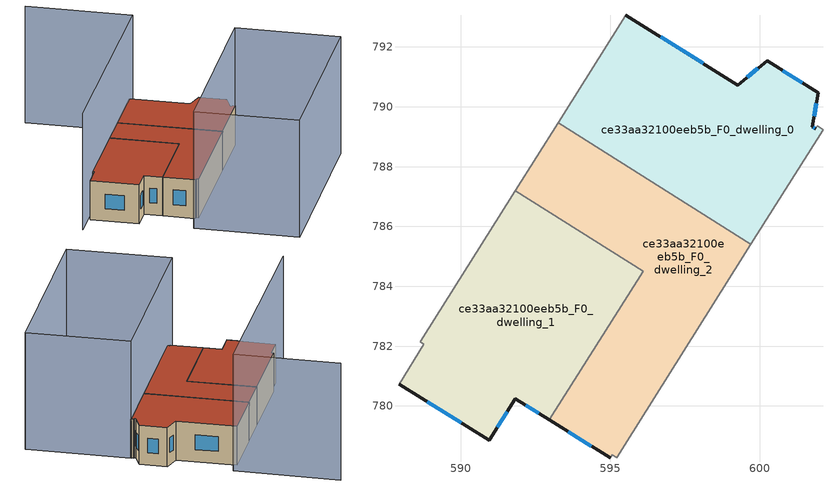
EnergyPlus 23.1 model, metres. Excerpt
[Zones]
ce33aa32100eeb5b_F0_dwelling_0
 floor ground (EU_floor_Construction): 600.24,791.54 601.94,790.47 601.75,789.33 601.86,789.27 601.92,789.36 602.11,789.24 599.7,785.41 593.25,789.46 595.52,793.07 599.27,790.73 z0
 wall outside (EU_wall_Construction): 601.86,789.27 601.75,789.33 601.94,790.47 600.24,791.54 599.27,790.73 595.52,793.07 z0:3
 wall adiabatic (EU_wall_Construction): 599.7,785.41 602.11,789.24 601.92,789.36 601.86,789.27 / 595.52,793.07 593.25,789.46 z0:3
 wall to ce33aa32100eeb5b_F0_dwelling_2 (EU_wall_Construction): 593.25,789.46 599.7,785.41 z0:3
 window (EU_Window_Construction): 598.1,791.46 596.69,792.34 / 599.94,791.29 599.57,790.98 / 601.41,790.81 600.77,791.21 / 601.81,789.69 601.89,790.12 / 601.83,789.29 601.79,789.31 z0.93:2.07
 roof outside (EU_roof_Construction): 599.7,785.41 602.11,789.24 601.92,789.36 601.86,789.27 601.75,789.33 601.94,790.47 600.24,791.54 599.27,790.73 595.52,793.07 593.25,789.46 z3
ce33aa32100eeb5b_F0_dwelling_1
 floor ground (EU_floor_Construction): 596.09,784.51 592.96,779.53 591.82,780.24 590.95,778.85 587.94,780.73 588.77,782.07 588.65,782.14 591.83,787.19 z0
 wall outside (EU_wall_Construction): 587.94,780.73 590.95,778.85 591.82,780.24 592.96,779.53 z0:3
 wall adiabatic (EU_wall_Construction): 591.83,787.19 588.65,782.14 588.77,782.07 587.94,780.73 z0:3
 wall to ce33aa32100eeb5b_F0_dwelling_2 (EU_wall_Construction): 592.96,779.53 596.09,784.51 591.83,787.19 z0:3
 window (EU_Window_Construction): 592.17,780.02 592.61,779.75 / 591.22,779.28 591.55,779.81 / 588.87,780.14 590.01,779.44 z0.93:2.07
 roof outside (EU_roof_Construction): 592.96,779.53 596.09,784.51 591.83,787.19 588.65,782.14 588.77,782.07 587.94,780.73 590.95,778.85 591.82,780.24 z3
ce33aa32100eeb5b_F0_dwelling_2
 floor ground (EU_floor_Construction): 599.7,785.41 595.21,778.28 595.06,778.37 594.99,778.26 592.96,779.53 596.09,784.51 591.83,787.19 593.25,789.46 z0
 wall outside (EU_wall_Construction): 592.96,779.53 594.99,778.26 z0:3
 wall adiabatic (EU_wall_Construction): 594.99,778.26 595.06,778.37 595.21,778.28 599.7,785.41 / 593.25,789.46 591.83,787.19 z0:3
 window (EU_Window_Construction): 593.6,779.14 594.36,778.66 z0.93:2.07
 roof outside (EU_roof_Construction): 595.21,778.28 599.7,785.41 593.25,789.46 591.83,787.19 596.09,784.51 592.96,779.53 594.99,778.26 595.06,778.37 z3
shading: 589.61,798.05 596.13,793.9 / 596.13,793.9 586.85,779.31 / 608.54,785.23 600.71,772.69 / 600.71,772.69 594.25,776.73 / 594.25,776.73 602.08,789.26 / 602.08,789.26 608.54,785.23 z0:9
[Building]
EU S2 Campaign: North Axis=0; Terrain=City; Solar Distribution=FullExterior
[Site:Location]
Montreal-Trudeau.Intl.AP: Latitude=45.4667; Longitude=-73.75; Time Zone=-5; Elevation=36
[SizingPeriod:WeatherFileDays]
AnnualSizingPeriod: Begin Month=1; Begin Day of Month=1; End Month=12; End Day of Month=31; Day of Week for Start Day=Monday; Use Weather File Daylight Saving Period=No; Use Weather File Rain and Snow Indicators=No
[MATERIAL]
EU_InternalMass_Material: Roughness=MediumRough; Thickness=0.1; Conductivity=1; Density=1800; Specific Heat=900; Thermal Absorptance=0.9; Solar Absorptance=0.7; Visible Absorptance=0.7
[MATERIAL:NOMASS] Roughness=MediumRough; Thermal Absorptance=0.9; Solar Absorptance=0.7; Visible Absorptance=0.7
Name | Thermal Resistance
EU_wall_NoMass; EU_floor_NoMass | 1.36485
EU_roof_NoMass | 2.55992
[WINDOWMATERIAL:SIMPLEGLAZINGSYSTEM]
EU_Window_SimpleGlazing: UFactor=3.92339; Solar Heat Gain Coefficient=0.8; Visible Transmittance=0.8
[CONSTRUCTION]
EU_wall_Construction: EU_wall_NoMass
EU_roof_Construction: EU_roof_NoMass
EU_floor_Construction: EU_floor_NoMass
EU_Window_Construction: EU_Window_SimpleGlazing
EU_InternalMass_Construction: EU_InternalMass_Material
[ZONE] Type=1; Multiplier=1; Ceiling Height=autocalculate; Floor Area=autocalculate; Part of Total Floor Area=Yes
Name | Volume
ce33aa32100eeb5b_F0_dwelling_0; ce33aa32100eeb5b_F0_dwelling_1 | 106.601
ce33aa32100eeb5b_F0_dwelling_2 | 106.611
[INTERNALMASS] Construction=EU_InternalMass_Construction
Name | Zone or ZoneList | Surface Area
ce33aa32100eeb5b_F0_dwelling_0_EU_InternalMass | ce33aa32100eeb5b_F0_dwelling_0 | 35.5326
ce33aa32100eeb5b_F0_dwelling_1_EU_InternalMass | ce33aa32100eeb5b_F0_dwelling_1 | 35.5331
ce33aa32100eeb5b_F0_dwelling_2_EU_InternalMass | ce33aa32100eeb5b_F0_dwelling_2 | 35.5366
[OTHEREQUIPMENT] Fuel Type=Electricity; Design Level Calculation Method=Watts/Area; Power per Zone Floor Area=1; Fraction Latent=0; Fraction Radiant=0; Fraction Lost=0; Carbon Dioxide Generation Rate=0; EndUse Subcategory=EU_Step8_InternalGains
Name | Zone or ZoneList or Space or SpaceList | Schedule
EU_Step8_InternalGain_ce33aa32100eeb5b_F0_dwelling_0_f000 | ce33aa32100eeb5b_F0_dwelling_0 | EU_Step8_GainSchedule_ce33aa32100eeb5b_F0_dwelling_0_f000
EU_Step8_InternalGain_ce33aa32100eeb5b_F0_dwelling_1_f000 | ce33aa32100eeb5b_F0_dwelling_1 | EU_Step8_GainSchedule_ce33aa32100eeb5b_F0_dwelling_1_f000
EU_Step8_InternalGain_ce33aa32100eeb5b_F0_dwelling_2_f000 | ce33aa32100eeb5b_F0_dwelling_2 | EU_Step8_GainSchedule_ce33aa32100eeb5b_F0_dwelling_2_f000
[ZONEVENTILATION:DESIGNFLOWRATE] Schedule=EU_AlwaysOn; Design Flow Rate Calculation Method=AirChanges/Hour; Air Changes per Hour=0.860309; Ventilation Type=Natural; Fan Pressure Rise=0; Fan Total Efficiency=1; Constant Term Coefficient=1; Temperature Term Coefficient=0; Velocity Term Coefficient=0; Velocity Squared Term Coefficient=0; Minimum Indoor Temperature=-100; Maximum Indoor Temperature=100; Delta Temperature=-100; Minimum Outdoor Temperature=-100; Maximum Outdoor Temperature=100; Maximum Wind Speed=40
Name | Zone or ZoneList or Space or SpaceList
EU_ConstantAir_ce33aa32100eeb5b_F0_dwelling_0 | ce33aa32100eeb5b_F0_dwelling_0
EU_ConstantAir_ce33aa32100eeb5b_F0_dwelling_1 | ce33aa32100eeb5b_F0_dwelling_1
EU_ConstantAir_ce33aa32100eeb5b_F0_dwelling_2 | ce33aa32100eeb5b_F0_dwelling_2
[HVACTEMPLATE:THERMOSTAT] Constant Heating Setpoint=20; Constant Cooling Setpoint=50
EU_HeatOnly_ce33aa32100eeb5b_F0_dwelling_0; EU_HeatOnly_ce33aa32100eeb5b_F0_dwelling_1; EU_HeatOnly_ce33aa32100eeb5b_F0_dwelling_2
[HVACTEMPLATE:ZONE:IDEALLOADSAIRSYSTEM] System Availability Schedule=EU_AlwaysOn; Maximum Heating Supply Air Temperature=50; Minimum Cooling Supply Air Temperature=13; Maximum Heating Supply Air Humidity Ratio=0.0156; Minimum Cooling Supply Air Humidity Ratio=0.0077; Heating Limit=NoLimit; Cooling Limit=NoLimit; Heating Availability Schedule=EU_AlwaysOn; Cooling Availability Schedule=EU_CoolingOff; Dehumidification Control Type=ConstantSensibleHeatRatio; Cooling Sensible Heat Ratio=0.7; Dehumidification Setpoint=60; Humidification Control Type=None; Humidification Setpoint=30; Outdoor Air Method=None; Outdoor Air Flow Rate per Person=0.00944; Outdoor Air Flow Rate per Zone Floor Area=0; Outdoor Air Flow Rate per Zone=0; Demand Controlled Ventilation Type=None; Outdoor Air Economizer Type=NoEconomizer; Heat Recovery Type=None; Sensible Heat Recovery Effectiveness=0.7; Latent Heat Recovery Effectiveness=0.65
Name | Template Thermostat
ce33aa32100eeb5b_F0_dwelling_0 | EU_HeatOnly_ce33aa32100eeb5b_F0_dwelling_0
ce33aa32100eeb5b_F0_dwelling_1 | EU_HeatOnly_ce33aa32100eeb5b_F0_dwelling_1
ce33aa32100eeb5b_F0_dwelling_2 | EU_HeatOnly_ce33aa32100eeb5b_F0_dwelling_2
[SIZING:ZONE] Zone Cooling Design Supply Air Temperature Input Method=SupplyAirTemperature; Zone Cooling Design Supply Air Temperature=13; Zone Heating Design Supply Air Temperature Input Method=SupplyAirTemperature; Zone Heating Design Supply Air Temperature=50; Zone Cooling Design Supply Air Humidity Ratio=0.008; Zone Heating Design Supply Air Humidity Ratio=0.008; Cooling Design Air Flow Method=DesignDay; Cooling Design Air Flow Rate=0; Cooling Minimum Air Flow per Zone Floor Area=0.000762; Cooling Minimum Air Flow=0; Cooling Minimum Air Flow Fraction=0.2; Heating Design Air Flow Method=DesignDay; Heating Design Air Flow Rate=0; Heating Maximum Air Flow per Zone Floor Area=0.002032; Heating Maximum Air Flow=0.141576; Heating Maximum Air Flow Fraction=0.3; Account for Dedicated Outdoor Air System=No; Dedicated Outdoor Air System Control Strategy=NeutralSupplyAir; Dedicated Outdoor Air Low Setpoint Temperature for Design=autosize; Dedicated Outdoor Air High Setpoint Temperature for Design=autosize; Zone Load Sizing Method=Sensible Load Only No Latent Load; Zone Latent Cooling Design Supply Air Humidity Ratio Input Method=HumidityRatioDifference; Zone Cooling Design Supply Air Humidity Ratio Difference=0.005; Zone Latent Heating Design Supply Air Humidity Ratio Input Method=HumidityRatioDifference; Zone Humidification Design Supply Air Humidity Ratio Difference=0.005
ce33aa32100eeb5b_F0_dwelling_0; ce33aa32100eeb5b_F0_dwelling_1; ce33aa32100eeb5b_F0_dwelling_2
[SCHEDULE:CONSTANT]
Name | Hourly Value
EU_AlwaysOn | 1
EU_CoolingOff | 0
[SCHEDULE:FILE] Column Number=1; Rows to Skip at Top=0; Number of Hours of Data=8760; Column Separator=Comma; Interpolate to Timestep=No; Minutes per Item=60; Adjust Schedule for Daylight Savings=Yes
Name | File
EU_Step8_GainSchedule_ce33aa32100eeb5b_F0_dwelling_0_f000 | ../../schedules/ce33aa32100eeb5b/ce33aa32100eeb5b_F0_dwelling_0_f000_gain.csv
EU_Step8_GainSchedule_ce33aa32100eeb5b_F0_dwelling_1_f000 | ../../schedules/ce33aa32100eeb5b/ce33aa32100eeb5b_F0_dwelling_1_f000_gain.csv
EU_Step8_GainSchedule_ce33aa32100eeb5b_F0_dwelling_2_f000 | ../../schedules/ce33aa32100eeb5b/ce33aa32100eeb5b_F0_dwelling_2_f000_gain.csv
